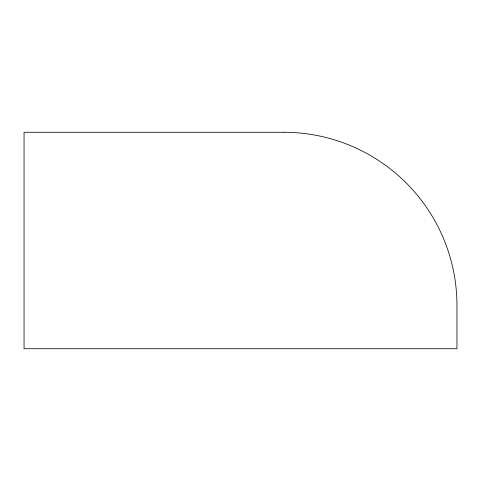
<?xml version="1.0" encoding="UTF-8"?>
<svg xmlns="http://www.w3.org/2000/svg" width="481" height="481" viewBox="0 0 481 481"><rect width="100%" height="100%" fill="white"/><g stroke="black" fill="none" stroke-linecap="round" stroke-linejoin="round"><path stroke-width="0.72" d="M283.79 132.275L24.05 132.275L24.05 348.725L456.95 348.725L456.95 305.435A173.16 173.16 0 0 0 283.79 132.275"/></g></svg>
